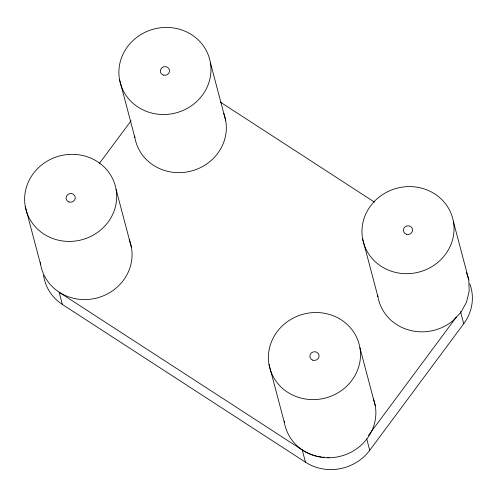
<?xml version="1.0" encoding="UTF-8"?>
<svg xmlns="http://www.w3.org/2000/svg" width="497" height="497" viewBox="0 0 497 497"><rect width="100%" height="100%" fill="white"/><g stroke="black" fill="none" stroke-linecap="round" stroke-linejoin="round"><path stroke-width="0.75" d="M99.282 163.563L131.078 120.752M368.352 435.596L456.302 317.192M43.55 275.208A46.227 43.357 -14.8 0 0 62.361 304.444L305.469 462.191A46.227 43.357 -14.8 0 0 369.731 450.301L463.732 323.74A46.227 43.357 -14.8 0 0 469.783 283.756M220.506 102.208L374.558 202.173M316.403 456.041A46.227 43.357 -14.8 0 1 302.244 449.984L59.137 292.236L62.361 304.444M466.472 272.586L468.801 279.879L469.187 291.223L466.441 302.369L460.769 312.557L452.543 321.087A46.227 43.357 -14.8 0 1 406.36 329.25A46.227 43.357 -14.8 0 1 377.695 295.212M453.438 221.73A46.227 43.357 -14.8 0 1 391.742 271.35A46.227 43.357 -14.8 0 1 378.826 197.34A46.227 43.357 -14.8 0 1 453.438 221.73L468.801 279.879M460.508 311.526L463.732 323.74M362.562 238.548L377.925 296.697M359.909 347.664A46.227 43.357 -14.8 0 1 298.206 397.283A46.227 43.357 -14.8 0 1 285.297 323.267A46.227 43.357 -14.8 0 1 359.909 347.664L375.272 405.807M366.693 438.808L369.731 450.301M210.368 62.56A46.227 43.357 -14.8 0 1 148.665 112.179A46.227 43.357 -14.8 0 1 135.749 38.17A46.227 43.357 -14.8 0 1 210.368 62.56L225.731 120.709M302.244 449.984L305.469 462.191M269.032 364.481L284.396 422.624M119.491 79.377L134.855 137.526M116.105 189.469A46.227 43.357 -14.8 0 1 54.409 239.082A46.227 43.357 -14.8 0 1 41.493 165.072A46.227 43.357 -14.8 0 1 116.105 189.469L131.469 247.612M25.229 206.286L40.592 264.429M373.284 398.507A46.227 43.357 -14.8 0 1 340.451 456.252A46.227 43.357 -14.8 0 1 284.166 421.139M129.208 239.604A46.227 43.357 -14.8 0 1 96.654 298.057A46.227 43.357 -14.8 0 1 40.269 262.199M223.743 113.409A46.227 43.357 -14.8 0 1 190.91 171.154A46.227 43.357 -14.8 0 1 134.625 136.041M329.045 457.352A46.227 43.357 -14.8 0 1 327.535 457.37M324.541 457.271A46.227 43.357 -14.8 0 1 323.056 457.153M321.565 456.985A46.227 43.357 -14.8 0 1 317.863 456.37M69.046 201.993A4.622 4.336 -14.8 0 0 75.215 197.036A4.622 4.336 -14.8 0 0 67.754 194.594A4.622 4.336 -14.8 0 0 69.046 201.993M312.843 360.195A4.622 4.336 -14.8 0 0 319.012 355.231A4.622 4.336 -14.8 0 0 311.551 352.789A4.622 4.336 -14.8 0 0 312.843 360.195M163.302 75.09A4.622 4.336 -14.8 0 0 169.471 70.127A4.622 4.336 -14.8 0 0 162.01 67.691A4.622 4.336 -14.8 0 0 163.302 75.09M406.378 234.261A4.622 4.336 -14.8 0 0 412.547 229.303A4.622 4.336 -14.8 0 0 405.086 226.862A4.622 4.336 -14.8 0 0 406.378 234.261"/></g></svg>
